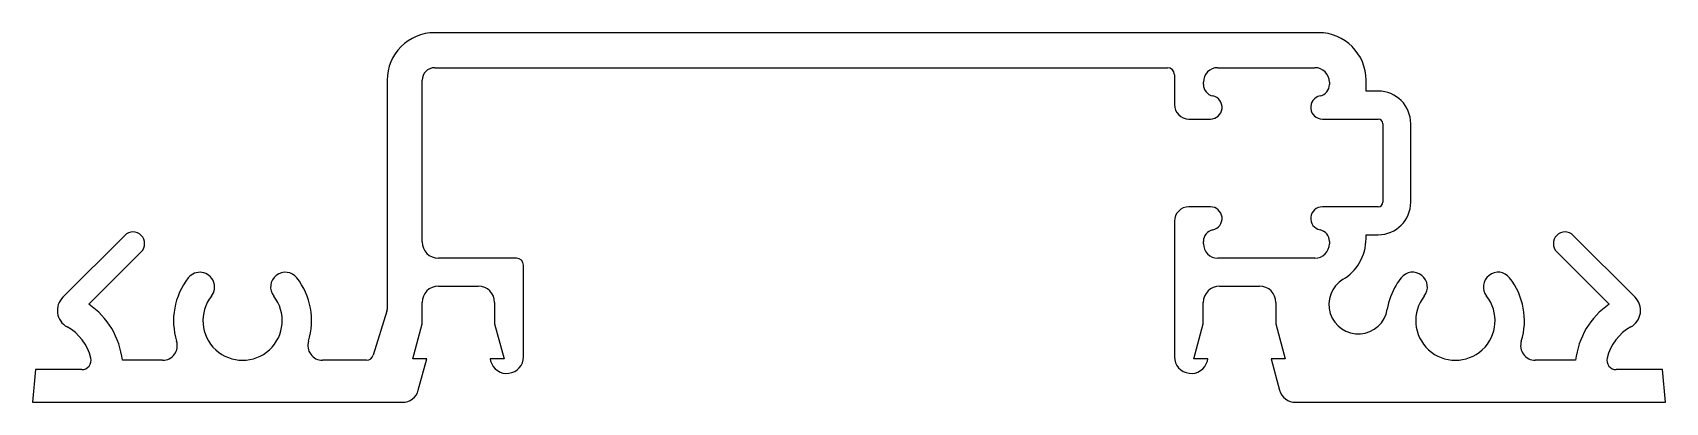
# Model space of a CAD drawing. Extents: x -44.4 to 44.5, y -3.3 to 16.8.
import ezdxf

# ---------------------------------------------------------------- set-up
doc = ezdxf.new("R2010")
doc.units = 0
doc.header["$MEASUREMENT"] = 0
doc.layers.get('0').update_dxf_attribs({"linetype": 'CONTINUOUS'})

msp = doc.modelspace()

# ---------------------------------------------------------------- linework, layer by layer
for p, q in [((25.651, 16.785), (-22.474, 16.785)), ((-22.474, 14.88), (17.428, 14.88)), ((17.809, 14.499), (17.809, 12.873)), ((20.171, 14.88), (25.454, 14.88)), ((-25.065, 14.194), (-25.065, 1.728)), ((-23.16, 5.406), (-23.16, 14.194)), ((19.384, 13.965), (19.384, 14.092)), ((26.242, 14.092), (26.242, 13.965)), ((28.242, 13.606), (28.242, 14.194)), ((28.902, 13.606), (28.242, 13.606)), ((18.596, 12.086), (19.765, 12.086)), ((25.861, 12.086), (28.902, 12.086)), ((29.156, 11.832), (29.156, 7.565)), ((30.676, 7.565), (30.676, 11.832)), ((19.765, 7.311), (18.596, 7.311)), ((25.988, 7.311), (25.861, 7.311)), ((28.902, 7.311), (25.988, 7.311)), ((17.809, 6.523), (17.809, -0.847)), ((-39.351, 5.758), (-42.722, 2.387)), ((19.384, 5.304), (19.384, 5.431)), ((26.242, 5.431), (26.242, 5.304)), ((28.242, 5.583), (28.242, 5.791)), ((28.242, 5.791), (28.902, 5.791)), ((42.893, 2.387), (39.522, 5.758)), ((-41.303, 2.01), (-38.453, 4.86)), ((-18.021, 4.517), (-22.271, 4.517)), ((25.454, 4.517), (20.171, 4.517)), ((38.624, 4.86), (41.474, 2.01)), ((-17.64, -0.847), (-17.64, 4.136)), ((-22.271, 2.993), (-20.099, 2.993)), ((20.268, 2.993), (22.44, 2.993)), ((-23.16, 0.936), (-23.16, 2.104)), ((-19.21, 2.104), (-19.21, 0.936)), ((19.379, 0.936), (19.379, 2.104)), ((23.329, 2.104), (23.329, 0.936)), ((-25.078, 1.629), (-25.82, -0.759)), ((-23.67, -0.967), (-23.16, 0.936)), ((-19.21, 0.936), (-18.7, -0.967)), ((18.869, -0.967), (19.379, 0.936)), ((23.329, 0.936), (23.839, -0.967)), ((-44.21, -1.549), (-44.366, -3.327)), ((-41.693, -1.549), (-44.21, -1.549)), ((-37.288, -1.041), (-39.479, -1.041)), ((-26.188, -1.041), (-28.583, -1.041)), ((-22.91, -0.967), (-23.67, -0.967)), ((-23.366, -2.668), (-22.91, -0.967)), ((-18.7, -0.967), (-19.46, -0.967)), ((-19.46, -0.967), (-19.429, -1.083)), ((19.629, -0.967), (18.869, -0.967)), ((19.598, -1.083), (19.629, -0.967)), ((23.839, -0.967), (23.079, -0.967)), ((23.079, -0.967), (23.535, -2.668)), ((39.65, -1.041), (37.457, -1.041)), ((44.381, -1.549), (41.864, -1.549)), ((44.537, -3.327), (44.381, -1.549)), ((-44.366, -3.327), (-24.224, -3.327)), ((24.393, -3.327), (44.537, -3.327))]:
    msp.add_line(p, q)
for centre, radius, start, end in [((-22.474, 14.194), 2.591, 90, 180), ((25.651, 14.194), 2.591, 0, 90), ((-22.474, 14.194), 0.686, 90, 180), ((17.428, 14.499), 0.381, 360, 90), ((20.171, 14.092), 0.787, 90, 180), ((25.454, 14.092), 0.787, 0, 90), ((20.019, 13.965), 0.635, 180, 258.46304), ((19.765, 12.721), 0.635, 270, 78.46304), ((25.861, 12.721), 0.635, 101.53696, 270), ((25.607, 13.965), 0.635, 281.53696, 360), ((28.902, 11.832), 1.774, 360, 90), ((18.596, 12.873), 0.787, 180, 270), ((28.902, 11.832), 0.254, 0, 90), ((18.596, 6.523), 0.787, 90, 180), ((19.765, 6.676), 0.635, 281.53696, 90), ((25.861, 6.676), 0.635, 90, 258.46304), ((28.902, 7.565), 0.254, 270, 0), ((28.902, 7.565), 1.774, 270, 0), ((-38.902, 5.309), 0.635, 315, 135), ((-22.271, 5.406), 0.889, 180, 270), ((20.019, 5.431), 0.635, 101.53696, 180), ((25.607, 5.431), 0.635, 0, 78.46304), ((25.651, 5.583), 2.591, 329.07814, 360), ((39.073, 5.309), 0.635, 45, 225), ((-18.021, 4.136), 0.381, 0, 90), ((20.171, 5.304), 0.787, 180, 270), ((25.454, 5.304), 0.787, 270, 360), ((-35.261, 2.948), 0.801, 321.79238, 141.79238), ((-30.61, 2.948), 0.801, 38.20762, 218.20762), ((25.651, 5.583), 2.591, 301.10901, 329.07814), ((30.78, 2.951), 0.8, 321.76444, 141.76444), ((35.43, 2.951), 0.8, 38.23556, 218.23556), ((-32.935, 1.118), 3.76, 141.79238, 197.3391), ((-32.935, 1.118), 3.76, 342.6609, 38.20762), ((-22.271, 2.104), 0.889, 90, 180), ((-20.099, 2.104), 0.889, 0, 90), ((20.268, 2.104), 0.889, 90, 180), ((22.44, 2.104), 0.889, 0, 90), ((27.816, 1.995), 1.6, 121.10901, 350.59011), ((33.105, 1.119), 3.76, 149.07814, 170.59011), ((33.105, 1.119), 3.76, 141.76444, 149.07814), ((33.105, 1.119), 3.76, 342.64774, 38.23556), ((-42.004, 1.669), 1.016, 135, 241.14211), ((-43.769, -1.535), 4.318, 6.56243, 55.17622), ((-32.935, 1.118), 2.159, 141.79238, 38.20762), ((33.105, 1.119), 2.16, 141.76444, 38.23556), ((43.94, -1.535), 4.318, 124.82378, 173.43757), ((42.174, 1.669), 1.016, 298.85789, 45), ((-25.446, 1.728), 0.381, 345, 0), ((-43.769, -1.535), 2.642, 13.37318, 61.14211), ((43.94, -1.535), 2.642, 118.85789, 166.62682), ((-37.288, -0.241), 0.8, 270, 17.3391), ((-28.583, -0.241), 0.8, 162.6609, 270), ((-26.188, -0.66), 0.381, 270, 345), ((-18.55, -0.847), 0.91, 195, 0), ((18.719, -0.847), 0.91, 180, 345), ((37.457, -0.241), 0.8, 162.64774, 270), ((-41.693, -1.041), 0.508, 270, 13.37318), ((41.864, -1.041), 0.508, 166.62682, 270), ((-24.224, -2.438), 0.889, 270, 345), ((24.393, -2.438), 0.889, 195, 270)]:
    msp.add_arc(centre, radius, start, end)

doc.saveas('drawing.dxf')
